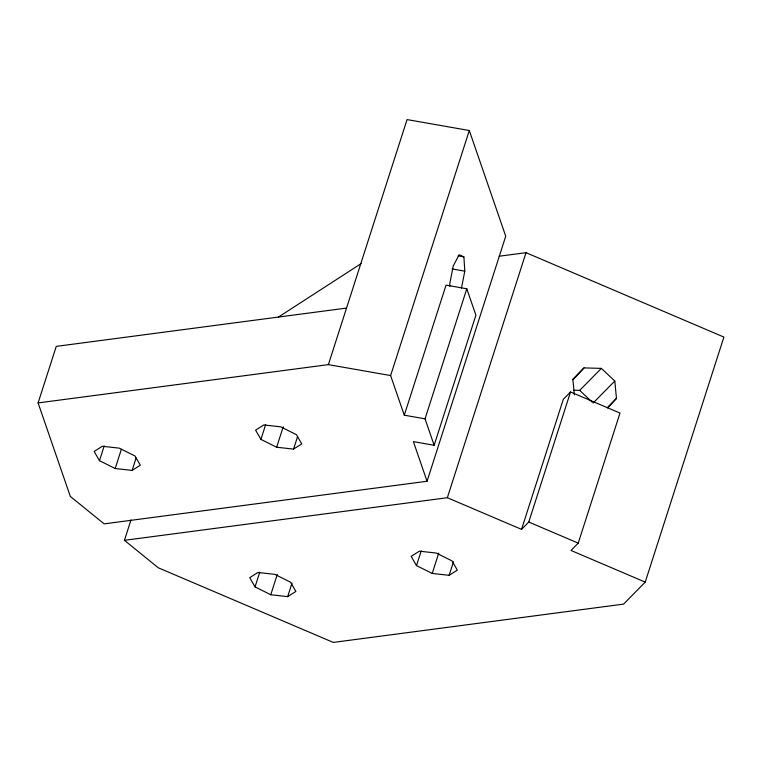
<?xml version="1.0" encoding="UTF-8"?>
<svg xmlns="http://www.w3.org/2000/svg" width="762" height="762" viewBox="0 0 762 762"><rect width="100%" height="100%" fill="white"/><g stroke="black" fill="none" stroke-linecap="round" stroke-linejoin="round"><path stroke-width="1.14" d="M461.477 288.112L464.791 271.167L463.906 256.88L459.124 254.727L453.247 265.986L449.713 284.055L449.847 286.245M38.1 402.927L328.384 364.627L407.06 119.586L469.297 130.512L505.73 236.21L427.053 481.26L104.137 523.865L70.323 496.424L38.1 402.927L56.255 346.377L346.539 308.077M99.47 460.677L94.145 451.456L102.346 446.265L119.263 448.142L134.988 455.99L140.313 465.22L132.112 470.411L115.195 468.525L99.47 460.677L104.194 445.98M115.195 468.525L121.368 449.304M132.112 470.411L136.103 457.972M499.215 256.213L526.018 252.679L723.9 337.071L645.223 582.12L623.573 604.114L333.289 642.414L158.248 567.766L124.435 540.325L130.969 519.97M260.928 439.379L255.603 430.149L263.804 424.958L280.721 426.834L296.447 434.692L301.762 443.913L293.56 449.104L276.644 447.227L260.928 439.379L265.643 424.672M276.644 447.227L283.188 426.872M293.56 449.104L297.561 436.664M255.041 586.892L249.717 577.672L257.918 572.481L274.834 574.357L290.56 582.206L295.885 591.436L287.684 596.627L270.767 594.741L255.041 586.892L259.756 572.195M270.767 594.741L277.301 574.386M287.684 596.627L292.037 583.054M427.053 481.26L413.395 441.617L434.14 445.265L425.034 418.833L404.279 415.195L390.62 375.561L469.297 130.512M404.279 415.195L446.046 285.131L466.792 288.779L475.898 315.201L434.14 445.265M425.034 418.833L466.792 288.779M416.49 565.594L411.175 556.365L419.376 551.174L436.293 553.05L452.018 560.908L457.333 570.128L449.132 575.32L432.216 573.443L416.49 565.594L421.215 550.888M124.435 540.325L447.342 497.719L526.018 252.679M432.216 573.443L438.75 553.088M449.132 575.32L453.495 561.746M447.342 497.719L521.551 529.371L563.308 399.307L570.528 391.973L619.992 413.071L578.234 543.135L571.014 550.469L645.223 582.12M521.551 529.371L528.771 522.037L570.528 391.973M607.762 407.784L616.468 398.402L614.801 381.029L601.361 368.389L584.016 367.894L572.929 379.838L574.377 394.897M572.357 379.743L584.016 367.894M573.919 390.22L579.701 390.382L601.361 368.389M593.141 403.022L614.801 381.029M607.304 407.708L616.468 398.402M278.368 317.106L361.321 263.481M458.143 255.861L463.906 256.88M452.114 268.948L464.791 271.167M328.384 364.627L390.62 375.561M528.771 522.037L578.234 543.135M579.701 390.382L592.303 402.231"/></g></svg>
